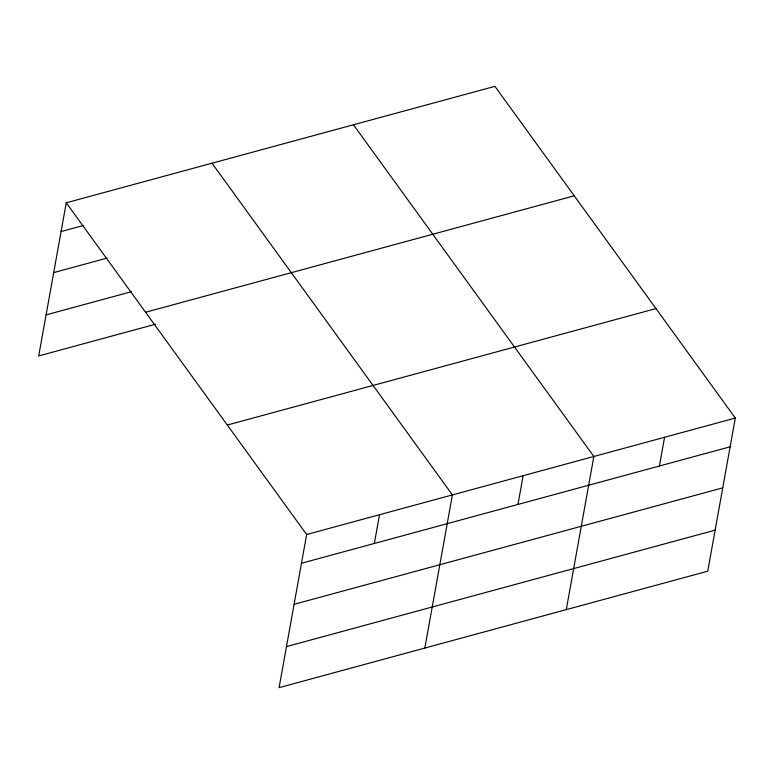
<?xml version="1.0" encoding="UTF-8"?>
<svg xmlns="http://www.w3.org/2000/svg" width="774" height="774" viewBox="0 0 774 774"><rect width="100%" height="100%" fill="white"/><g stroke="black" fill="none" stroke-linecap="round" stroke-linejoin="round"><path stroke-width="1.16" d="M66.254 202.798L306.649 534.515L279.095 687.651L707.746 571.202L735.3 418.057L494.905 86.349L66.254 202.798L38.7 355.943L155.526 324.2M374.345 543.464L379.521 514.71M424.839 648.061L452.393 494.915L211.999 163.208M517.941 504.454L523.118 475.7M566.287 609.631L593.842 456.486L353.447 124.778M659.4 466.025L664.576 437.271M61.078 231.552L83.06 225.582M53.696 272.603L106.899 258.148M46.082 314.892L131.677 291.643M145.589 312.261L574.231 195.812M227.324 425.042L655.965 308.594M306.649 534.515L735.3 418.057M301.473 563.259L730.124 446.811M294.091 604.31L722.742 487.862M286.477 646.6L715.128 530.151"/></g></svg>
